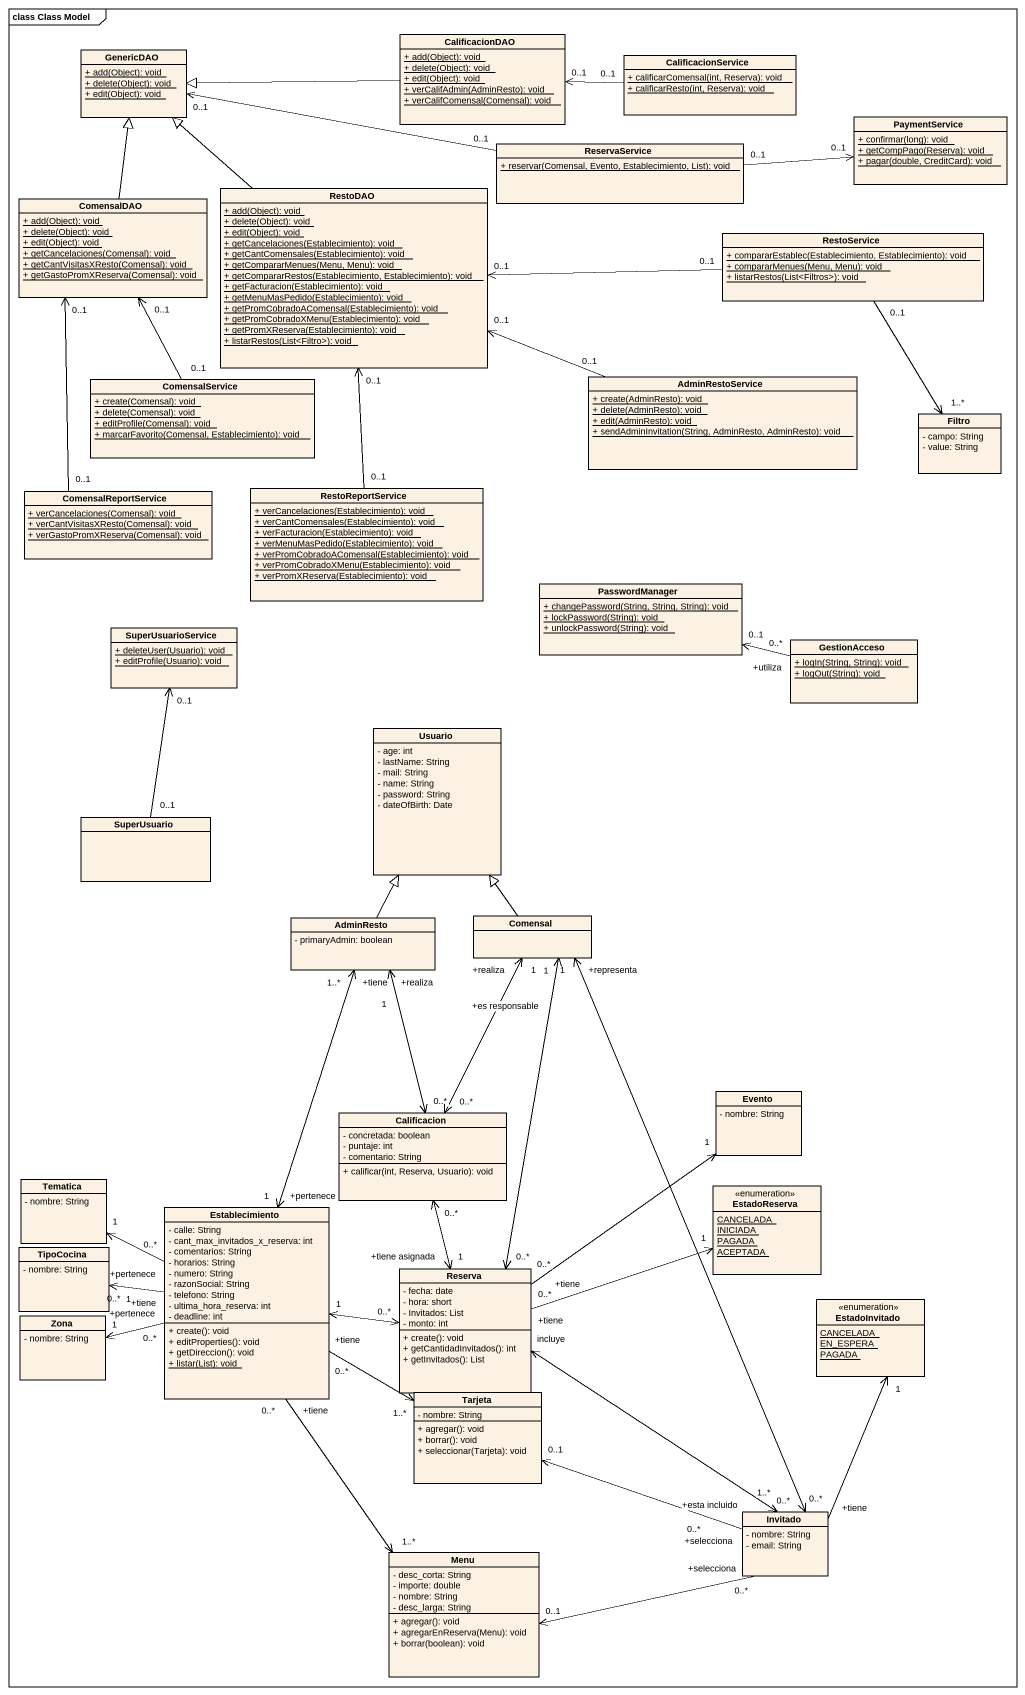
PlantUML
@startuml
mainframe class Class Model
hide circle
hide empty members
skinparam classAttributeIconSize 0
class GenericDAO {
  {static} + add(Object): void
  {static} + delete(Object): void
  {static} + edit(Object): void
}
class CalificacionDAO {
  {static} + add(Object): void
  {static} + delete(Object): void
  {static} + edit(Object): void
  {static} + verCalifAdmin(AdminResto): void
  {static} + verCalifComensal(Comensal): void
}
class CalificacionService {
  {static} + calificarComensal(int, Reserva): void
  {static} + calificarResto(int, Reserva): void
}
class PaymentService {
  {static} + confirmar(long): void
  {static} + getCompPago(Reserva): void
  {static} + pagar(double, CreditCard): void
}
class ReservaService {
  {static} + reservar(Comensal, Evento, Establecimiento, List): void
}
class ComensalDAO {
  {static} + add(Object): void
  {static} + delete(Object): void
  {static} + edit(Object): void
  {static} + getCancelaciones(Comensal): void
  {static} + getCantVisitasXResto(Comensal): void
  {static} + getGastoPromXReserva(Comensal): void
}
class RestoDAO {
  {static} + add(Object): void
  {static} + delete(Object): void
  {static} + edit(Object): void
  {static} + getCancelaciones(Establecimiento): void
  {static} + getCantComensales(Establecimiento): void
  {static} + getCompararMenues(Menu, Menu): void
  {static} + getCompararRestos(Establecimiento, Establecimiento): void
  {static} + getFacturacion(Establecimiento): void
  {static} + getMenuMasPedido(Establecimiento): void
  {static} + getPromCobradoAComensal(Establecimiento): void
  {static} + getPromCobradoXMenu(Establecimiento): void
  {static} + getPromXReserva(Establecimiento): void
  {static} + listarRestos(List<Filtro>): void
}
class RestoService {
  {static} + compararEstablec(Establecimiento, Establecimiento): void
  {static} + compararMenues(Menu, Menu): void
  {static} + listarRestos(List<Filtros>): void
}
class ComensalService {
  {static} + create(Comensal): void
  {static} + delete(Comensal): void
  {static} + editProfile(Comensal): void
  {static} + marcarFavorito(Comensal, Establecimiento): void
}
class AdminRestoService {
  {static} + create(AdminResto): void
  {static} + delete(AdminResto): void
  {static} + edit(AdminResto): void
  {static} + sendAdminInvitation(String, AdminResto, AdminResto): void
}
class Filtro {
  - campo: String
  - value: String
}
class ComensalReportService {
  {static} + verCancelaciones(Comensal): void
  {static} + verCantVisitasXResto(Comensal): void
  {static} + verGastoPromXReserva(Comensal): void
}
class RestoReportService {
  {static} + verCancelaciones(Establecimiento): void
  {static} + verCantComensales(Establecimiento): void
  {static} + verFacturacion(Establecimiento): void
  {static} + verMenuMasPedido(Establecimiento): void
  {static} + verPromCobradoAComensal(Establecimiento): void
  {static} + verPromCobradoXMenu(Establecimiento): void
  {static} + verPromXReserva(Establecimiento): void
}
class PasswordManager {
  {static} + changePassword(String, String, String): void
  {static} + lockPassword(String): void
  {static} + unlockPassword(String): void
}
class SuperUsuarioService {
  {static} + deleteUser(Usuario): void
  {static} + editProfile(Usuario): void
}
class GestionAcceso {
  {static} + logIn(String, String): void
  {static} + logOut(String): void
}
class Usuario {
  - age: int
  - lastName: String
  - mail: String
  - name: String
  - password: String
  - dateOfBirth: Date
}
class SuperUsuario
class AdminResto {
  - primaryAdmin: boolean
}
class Comensal
class Evento {
  - nombre: String
}
class Calificacion {
  - concretada: boolean
  - puntaje: int
  - comentario: String
  + calificar(int, Reserva, Usuario): void
}
class Tematica {
  - nombre: String
}
class Establecimiento {
  - calle: String
  - cant_max_invitados_x_reserva: int
  - comentarios: String
  - horarios: String
  - numero: String
  - razonSocial: String
  - telefono: String
  - ultima_hora_reserva: int
  - deadline: int
  + create(): void
  + editProperties(): void
  + getDireccion(): void
  {static} + listar(List): void
}
enum EstadoReserva {
  {static} CANCELADA
  {static} INICIADA
  {static} PAGADA
  {static} ACEPTADA
}
class TipoCocina {
  - nombre: String
}
class Reserva {
  - fecha: date
  - hora: short
  - Invitados: List
  - monto: int
  + create(): void
  + getCantidadInvitados(): int
  + getInvitados(): List
}
class Zona {
  - nombre: String
}
enum EstadoInvitado {
  {static} CANCELADA
  {static} EN_ESPERA
  {static} PAGADA
}
class Tarjeta {
  - nombre: String
  + agregar(): void
  + borrar(): void
  + seleccionar(Tarjeta): void
}
class Invitado {
  - nombre: String
  - email: String
}
class Menu {
  - desc_corta: String
  - importe: double
  - nombre: String
  - desc_larga: String
  + agregar(): void
  + agregarEnReserva(Menu): void
  + borrar(boolean): void
}
CalificacionDAO -left-|> GenericDAO
CalificacionService "0..1" -left-> "0..1" CalificacionDAO
ReservaService "0..1" -left-> "0..1" GenericDAO
ReservaService "0..1" -right-> "0..1" PaymentService
ComensalDAO -up-|> GenericDAO
RestoDAO -up-|> GenericDAO
RestoService "0..1" -left-> "0..1" RestoDAO
RestoService "0..1" --> "1..*" Filtro
ComensalService "0..1" -up-> "0..1" ComensalDAO
AdminRestoService "0..1" -left-> "0..1" RestoDAO
ComensalReportService "0..1" -up-> "0..1" ComensalDAO
RestoReportService "0..1" -up-> "0..1" RestoDAO
GestionAcceso "+utiliza\n0..*" -left-> "0..1" PasswordManager
SuperUsuario "0..1" -up-> "0..1" SuperUsuarioService
AdminResto -up-|> Usuario
AdminResto "+realiza\n1" <--> "0..*" Calificacion
AdminResto "+tiene\n1..*" <--> "+pertenece\n1" Establecimiento
Comensal -up-|> Usuario
Comensal "+realiza\n1" <--> "0..*" Calificacion
Comensal "+representa\n1" <--> "0..*" Invitado
Calificacion "0..*" <--> "+tiene asignada\n1" Reserva
Establecimiento "+pertenece\n0..*" -left-> "1" Tematica
Establecimiento "+tiene\n0..*" -left-> "1" TipoCocina
Establecimiento "1" <-right-> "0..*" Reserva
Establecimiento "+pertenece\n0..*" -left-> "1" Zona
Establecimiento "+tiene\n0..*" -right-> "1..*" Tarjeta
Establecimiento "+tiene\n0..*" --> "1..*" Menu
Reserva "0..*" <-up-> "+es responsable\n1" Comensal
Reserva "+tiene\n0..*" -up-> "1" Evento
Reserva "+tiene\n0..*" -right-> "1" EstadoReserva
Invitado "+esta incluido\n1..*" <-up-> "incluye" Reserva
Invitado "+tiene\n0..*" -up-> "1" EstadoInvitado
Invitado "+selecciona\n0..*" -left-> "0..1" Tarjeta
Invitado "+selecciona\n0..*" -left-> "0..1" Menu
@enduml
